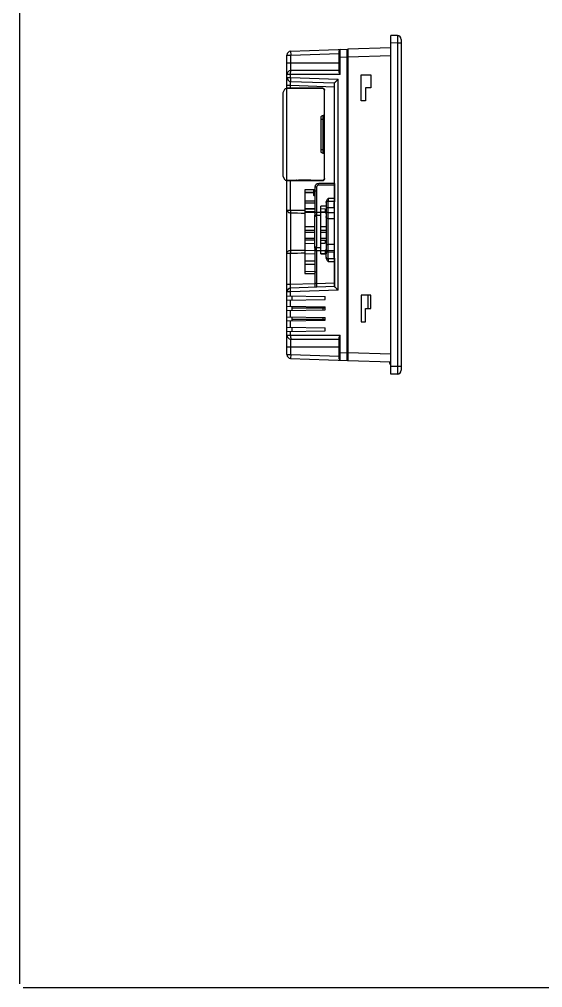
# Model space of a CAD drawing. Header units: millimetres. Extents: x -2 to 1186, y 0 to 841.
# Drawn here: x -2 to 273, y 0 to 509 of the extents above; entities that cross this region are included whole.
import ezdxf

# ---------------------------------------------------------------- set-up
doc = ezdxf.new("R2010")
doc.units = ezdxf.units.MM
doc.header["$LTSCALE"] = 65.395
doc.layers.get('0').update_dxf_attribs({"linetype": 'CONTINUOUS'})
doc.layers.add('11_COMPONENTS', color=7, linetype='CONTINUOUS')

msp = doc.modelspace()

# ---------------------------------------------------------------- linework, layer by layer
at = {"color": 0}
for p, q in [((-2, 841), (-2, 2)), ((0, 0), (1186, 0))]:
    msp.add_line(p, q, dxfattribs=at)
at = {"layer": '11_COMPONENTS', "color": 7, "linetype": 'Continuous'}
for p, q in [((193.0206, 322.1573), (193.0206, 500.1573)), ((196.5904, 500.0326), (193.0206, 500.1573)), ((193.0206, 493.6573), (170.4506, 492.8691)), ((196.5904, 496.0351), (193.0206, 496.1597)), ((196.5904, 496.0351), (196.5904, 326.2795)), ((198.5206, 496.0351), (196.5904, 496.0351)), ((198.5206, 498.0338), (198.5206, 324.2807)), ((138.5205, 472.2588), (138.5205, 489.8227)), ((138.5205, 489.8227), (140.5205, 489.8227)), ((140.4507, 491.8215), (170.3042, 492.864)), ((140.4507, 491.8215), (140.5205, 489.8227)), ((140.5205, 489.8227), (165.9505, 490.7108)), ((140.5205, 481.6573), (140.5205, 489.8227)), ((165.9505, 480.9601), (165.9505, 492.2291)), ((165.9505, 488.7313), (166.4331, 488.7313)), ((166.4331, 488.7313), (169.9505, 488.8541)), ((166.4331, 479.6573), (166.4331, 488.7313)), ((169.9505, 492.8517), (169.9505, 329.4629)), ((169.9505, 492.3035), (170.4506, 492.3236)), ((169.9505, 488.8017), (170.4506, 488.8017)), ((170.3086, 492.323), (170.0416, 492.3085)), ((170.4385, 492.33), (170.3086, 492.323)), ((170.4506, 492.8691), (170.4506, 329.4454)), ((170.4506, 488.8716), (193.0206, 489.6597)), ((138.5205, 485.6573), (165.9505, 485.6573)), ((166.4331, 479.6573), (138.5205, 479.6573)), ((140.4507, 478.0117), (140.4507, 479.6573)), ((165.9505, 481.6573), (140.5205, 481.6573)), ((177.5206, 465.7248), (177.5206, 479.4548)), ((177.5206, 479.4548), (182.5206, 479.4548)), ((182.5206, 479.4548), (182.5206, 472.5898)), ((138.5205, 478.0117), (140.4507, 478.0117)), ((138.5205, 474.0141), (140.4507, 474.0141)), ((140.4507, 478.0117), (165.4507, 477.1387)), ((140.4507, 476.0129), (163.5211, 475.2073)), ((140.4507, 472.4059), (140.4507, 474.0141)), ((140.4507, 474.0141), (163.5205, 473.2085)), ((163.5205, 368.2061), (163.5205, 475.2084)), ((165.4507, 366.2759), (165.4507, 477.1387)), ((136.5205, 470.2415), (137.6305, 472.2573)), ((136.5205, 426.073), (136.5205, 470.2415)), ((137.6305, 472.2573), (138.5205, 472.2573)), ((138.4507, 424.0573), (138.4507, 472.2573)), ((154.0131, 472.256), (138.5205, 472.2542)), ((154.013, 472.4069), (140.4507, 472.4059)), ((143.4205, 472.3715), (143.4205, 472.2909)), ((143.5205, 472.2909), (143.4205, 472.2909)), ((143.5205, 472.2909), (143.5205, 472.3715)), ((144.614, 472.2551), (144.482, 472.3715)), ((151.0205, 472.2909), (144.5734, 472.2909)), ((151.0205, 472.3978), (151.0205, 472.2909)), ((157.2211, 472.2563), (154.0131, 472.256)), ((154.4005, 472.256), (154.4005, 472.4069)), ((156.0005, 472.2561), (156.0005, 472.4069)), ((156.5205, 472.407), (156.5205, 472.2562)), ((157.3205, 472.407), (157.2212, 472.407)), ((158.2206, 458.1573), (158.2206, 471.2563)), ((158.2206, 471.2563), (158.2904, 471.2563)), ((158.3205, 424.9075), (158.3205, 471.407)), ((179.7206, 472.5898), (179.7206, 465.7248)), ((182.5206, 472.5898), (179.7206, 472.5898)), ((179.7206, 465.7248), (177.5206, 465.7248)), ((158.2206, 458.1573), (157.521, 458.1573)), ((156.4861, 440.1573), (156.4861, 456.1573)), ((156.4861, 456.1573), (158.1508, 456.1573)), ((157.4512, 440.1573), (157.4512, 456.1573)), ((158.1508, 440.1573), (158.1508, 456.1573)), ((156.4861, 440.1573), (158.1508, 440.1573)), ((158.2206, 438.1573), (157.521, 438.1573)), ((158.2206, 425.0577), (158.2206, 438.1573)), ((137.6305, 424.0573), (136.5205, 426.073)), ((137.6305, 424.0573), (143.7027, 424.0574)), ((138.5205, 332.4918), (138.5205, 424.0573)), ((140.4507, 408.4229), (140.4507, 423.9087)), ((143.4205, 424.0236), (143.4205, 423.943)), ((143.5205, 424.0236), (143.4205, 424.0236)), ((143.5205, 423.943), (143.5205, 424.0236)), ((143.7027, 424.0574), (154.013, 424.0576)), ((143.7725, 423.9084), (143.7027, 423.9084)), ((144.4826, 423.943), (144.6122, 424.0574)), ((151.0205, 424.0236), (144.574, 424.0236)), ((151.0205, 424.0236), (151.0205, 423.9167)), ((154.013, 424.0576), (157.2212, 424.0577)), ((154.4005, 423.9077), (154.4005, 424.0576)), ((163.4821, 422.4169), (155.1809, 422.4169)), ((156.0005, 423.9076), (156.0005, 424.0576)), ((156.5205, 424.0576), (156.5205, 423.9076)), ((157.2212, 423.9076), (157.3205, 423.9075)), ((158.2206, 425.0577), (158.2904, 425.0577)), ((147.8205, 419.1073), (147.8205, 375.1073)), ((153.2205, 419.1073), (147.8205, 419.1073)), ((152.5005, 417.6323), (147.8205, 417.6323)), ((152.5005, 417.4373), (147.8205, 417.4373)), ((152.5005, 418.4323), (152.5005, 416.4323)), ((153.0005, 415.9323), (153.0005, 418.9323)), ((153.1816, 418.9323), (153.0005, 418.9323)), ((153.1816, 418.3573), (153.1708, 406.723)), ((153.1816, 420.4169), (153.1816, 418.3573)), ((154.0502, 420.4169), (153.1816, 420.4169)), ((154.0502, 418.3573), (153.1816, 418.3573)), ((154.0502, 418.3569), (154.0399, 407.2703)), ((154.0502, 420.4169), (154.0502, 418.3569)), ((163.4496, 421.5169), (155.1495, 421.5169)), ((163.4496, 421.5169), (163.4407, 414.4073)), ((153.1768, 413.1573), (147.8205, 413.1573)), ((153.1756, 411.9573), (147.8205, 411.9573)), ((153.1793, 415.9323), (153.0005, 415.9323)), ((160.0704, 413.0076), (163.4159, 413.0076)), ((163.4407, 414.4073), (160.0903, 414.4073)), ((163.5205, 412.4073), (163.3946, 412.4073)), ((138.5205, 408.4229), (140.4507, 408.4229)), ((140.4507, 406.9451), (140.4507, 387.2695)), ((147.8205, 409.2892), (153.1731, 409.1958)), ((153.1728, 408.9073), (147.8205, 408.9073)), ((153.1714, 407.4073), (147.8205, 407.4073)), ((153.1712, 407.1573), (147.8205, 407.1573)), ((154.0399, 407.2703), (156.3205, 407.231)), ((156.3147, 407.5639), (158.5205, 407.6024)), ((156.3205, 385.4073), (156.3205, 410.4073)), ((159.0909, 410.4073), (156.3205, 410.4073)), ((156.3205, 409.1408), (158.5205, 409.1024)), ((159.0554, 407.1573), (156.3205, 407.1573)), ((158.5205, 409.1024), (158.5205, 407.6024)), ((163.3504, 409.5083), (159.0554, 409.5083)), ((159.0554, 409.5083), (159.0554, 407.1828)), ((159.056, 407.1831), (159.0574, 406.9433)), ((159.0601, 410.5352), (159.059, 410.4104)), ((159.0705, 407.1831), (159.0705, 405.5913)), ((160.0205, 409.5083), (160.0205, 407.1658)), ((160.0205, 407.1658), (163.5205, 407.1048)), ((160.0206, 407.1658), (160.0206, 403.9789)), ((163.4355, 409.5087), (163.3504, 409.5083)), ((163.5205, 409.5083), (163.4355, 409.5087)), ((153.1713, 406.7098), (153.1712, 406.168)), ((153.1713, 406.715), (153.1713, 406.7174)), ((153.1713, 406.715), (153.1713, 406.7101)), ((153.2205, 388.4151), (153.2205, 405.7993)), ((154.0397, 404.9723), (154.0398, 405.6868)), ((154.0397, 404.9723), (154.1856, 404.9619)), ((154.0398, 405.6868), (156.3205, 405.6438)), ((154.1856, 389.2527), (154.1856, 404.9619)), ((159.056, 404.7955), (159.056, 389.4191)), ((160.0205, 403.9789), (163.5205, 403.9063)), ((160.0205, 403.9789), (160.0205, 390.2356)), ((153.2205, 399.6573), (147.8205, 399.6573)), ((153.2205, 397.7573), (147.8205, 397.7573)), ((159.056, 399.6573), (156.3205, 399.6573)), ((159.056, 397.7573), (156.3205, 397.7573)), ((153.2205, 396.5573), (147.8205, 396.5573)), ((153.2205, 393.5573), (147.8205, 393.5573)), ((147.8205, 392.7892), (153.2205, 392.6949)), ((159.056, 396.5573), (156.3205, 396.5573)), ((159.056, 393.5573), (156.3205, 393.5573)), ((156.3205, 392.6408), (158.5205, 392.6024)), ((158.5205, 392.6024), (158.5205, 391.1024)), ((147.8187, 387.2892), (153.1657, 387.1959)), ((147.8205, 390.9157), (153.2205, 391.0099)), ((153.1708, 387.4852), (153.1816, 375.8573)), ((153.1712, 388.0465), (153.1713, 387.5084)), ((153.1712, 387.5027), (153.1712, 387.4879)), ((153.1716, 387.5348), (153.1713, 387.5183)), ((153.1713, 387.5183), (153.1713, 387.4996)), ((153.1714, 387.4954), (153.1713, 387.4996)), ((154.1856, 389.2527), (154.0397, 389.2457)), ((154.0398, 388.5278), (154.0397, 389.2457)), ((156.3205, 388.5707), (154.0398, 388.5278)), ((156.3205, 386.9835), (154.0399, 386.9443)), ((154.0399, 386.9443), (154.0502, 375.8577)), ((156.3205, 391.064), (158.5205, 391.1024)), ((156.3233, 387.1408), (158.5205, 387.1024)), ((158.5205, 387.1024), (158.5205, 385.6024)), ((159.0554, 387.0318), (159.0554, 386.3063)), ((159.0602, 388.2336), (159.0598, 387.9384)), ((159.0705, 388.6232), (159.0705, 387.0308)), ((163.5205, 390.3082), (160.0205, 390.2356)), ((163.5205, 387.1097), (160.0205, 387.0488)), ((160.0205, 387.0488), (160.0205, 386.3063)), ((160.0206, 390.2356), (160.0206, 387.0488)), ((138.5205, 385.7916), (140.4507, 385.7916)), ((140.4507, 369.4004), (140.4507, 385.7916)), ((147.8205, 381.7892), (153.1762, 381.6957)), ((147.8291, 385.4158), (153.1726, 385.5091)), ((156.3178, 385.564), (158.5205, 385.6024)), ((156.3205, 385.4073), (159.0909, 385.4073)), ((163.4329, 386.3059), (159.0554, 386.3063)), ((159.0601, 385.2793), (159.059, 385.4041)), ((163.4114, 382.807), (160.0704, 382.807)), ((163.5205, 383.4073), (163.3895, 383.4073)), ((163.5205, 386.3063), (163.4329, 386.3059)), ((147.8205, 379.9157), (153.1777, 380.0092)), ((160.0903, 381.4073), (163.4368, 381.4073)), ((163.4368, 381.4073), (163.4478, 370.2035)), ((147.8205, 376.2892), (153.1875, 376.1955)), ((147.8205, 375.1073), (153.2205, 375.1073)), ((154.0502, 375.8573), (153.1816, 375.8573)), ((154.0502, 375.8577), (154.0502, 369.8753)), ((138.5205, 369.4004), (140.4507, 369.4004)), ((140.4507, 369.4004), (153.2205, 369.8464)), ((163.5211, 368.2073), (140.4507, 367.4017)), ((165.4507, 366.2759), (140.4507, 365.4029)), ((154.0502, 369.8753), (153.1816, 369.8753)), ((154.0502, 369.8753), (163.4478, 370.2035)), ((140.4507, 365.4029), (138.5205, 365.4029)), ((138.5205, 363.3564), (158.5205, 363.0073)), ((138.5205, 361.1582), (158.5205, 361.5073)), ((140.4507, 363.3227), (140.4507, 365.4029)), ((140.4507, 357.8227), (140.4507, 361.1919)), ((141.0205, 363.3127), (141.0205, 361.2018)), ((158.5205, 361.5073), (158.5205, 363.0073)), ((182.5206, 363.6573), (177.5206, 363.6573)), ((177.5206, 363.6573), (177.5206, 349.6573)), ((181.2505, 356.6573), (181.2505, 363.6573)), ((182.5206, 356.6573), (182.5206, 363.6573)), ((138.5205, 357.8564), (158.5205, 357.5073)), ((138.5205, 355.6582), (158.5205, 356.0073)), ((141.0205, 357.8127), (141.0205, 355.7018)), ((141.0205, 357.0073), (158.5205, 357.0073)), ((157.5205, 355.9898), (157.5205, 357.0073)), ((158.5205, 356.0073), (158.5205, 357.5073)), ((179.7206, 356.6573), (182.5206, 356.6573)), ((179.7206, 349.6573), (179.7206, 356.6573)), ((138.5205, 352.3564), (158.5205, 352.0073)), ((140.4507, 352.3227), (140.4507, 355.6919)), ((141.0205, 352.3127), (141.0205, 350.2018)), ((157.5205, 350.8744), (157.5205, 352.0247)), ((158.5205, 350.5073), (158.5205, 352.0073)), ((138.5205, 350.1582), (158.5205, 350.5073)), ((138.5205, 346.8564), (158.5205, 346.5073)), ((140.4507, 346.8227), (140.4507, 350.1919)), ((158.5205, 350.8744), (141.0205, 350.8744)), ((141.0205, 346.8127), (141.0205, 344.7018)), ((158.5205, 345.0073), (158.5205, 346.5073)), ((177.5206, 349.6573), (179.7206, 349.6573)), ((138.5205, 344.6582), (158.5205, 345.0073)), ((138.5205, 342.6573), (166.4331, 342.6573)), ((140.4507, 342.6573), (140.4507, 344.6919)), ((165.9505, 330.0854), (165.9505, 341.3545)), ((166.4331, 333.5833), (166.4331, 342.6573)), ((138.5205, 336.6573), (165.9505, 336.6573)), ((140.5205, 340.6573), (165.9505, 340.6573)), ((140.5205, 332.4918), (140.5205, 340.6573)), ((138.5205, 332.4918), (140.5205, 332.4918)), ((140.5205, 332.4918), (140.4507, 330.4931)), ((140.5205, 332.4918), (165.9505, 331.6038)), ((165.9505, 333.5833), (166.4331, 333.5833)), ((166.4331, 333.5833), (169.9505, 333.4605)), ((169.9505, 333.5128), (170.4506, 333.5128)), ((193.0206, 332.6548), (170.4506, 333.443)), ((140.4507, 330.4931), (170.3042, 329.4505)), ((169.9505, 330.011), (170.4506, 329.9909)), ((170.0416, 330.0061), (170.3086, 329.9916)), ((170.3086, 329.9916), (170.307, 329.9917)), ((170.3086, 329.9916), (170.4381, 329.9845)), ((170.4506, 329.4454), (193.0206, 328.6573)), ((192.6206, 327.7623), (192.6206, 328.3128)), ((193.0206, 327.7623), (192.6206, 327.7623)), ((192.7873, 327.7623), (192.7873, 328.2678)), ((196.5904, 326.2795), (193.0206, 326.1548)), ((198.5206, 326.2795), (196.5904, 326.2795)), ((196.5904, 322.2819), (193.0206, 322.1573))]:
    msp.add_line(p, q, dxfattribs=at)
msp.add_lwpolyline([(153.1816, 375.8573), (153.1816, 369.8218), (153.1803, 369.4205), (153.1773, 369.0423), (153.1727, 368.6921), (153.1668, 368.3734), (153.1598, 368.0885), (153.1521, 367.8452)], dxfattribs=at)
for centre, radius, start, end in [((196.5206, 498.0337), 2, 0.003254, 88.000114), ((140.5205, 489.8227), 2, 92, 180), ((166.4505, 492.2291), 0.5, 92, 180), ((140.5205, 479.6573), 2, 90, 180), ((140.5205, 478.0117), 2, 180, 268), ((140.4502, -35.6561), 508.062, 89.999946, 90.128625), ((157.2211, 471.2711), 0.9851, 86.063406, 89.992381), ((157.2188, 471.2464), 1.0099, 67.666525, 86.028849), ((157.3205, 471.407), 1, 0, 90.002332), ((140.3285, 823.4517), 399.5431, 269.8539, 270.017529), ((155.1815, 420.4176), 1.9993, 90.016358, 177.710263), ((157.3205, 424.9075), 1, 269.997668, 0), ((157.2255, 425.0581), 0.995, 352.612495, 359.976455), ((153.0005, 418.4323), 0.5, 90, 180.002217), ((155.1784, 420.4168), 1.9963, 177.686141, 179.998858), ((155.1499, 420.4172), 1.0997, 90.018409, 180.016505), ((153.0005, 416.4323), 0.5, 179.997783, 270), ((161.1242, 412.1631), 2.0331, 171.953371, 178.257833), ((219.6112, 410.714), 56.2421, 177.662835, 178.274757), ((271.9647, 409.5131), 112.9093, 179.544617, 180.002418), ((-59.9626, 405.8334), 219.0228, 0.149044, 0.290357), ((154.6931, 406.1683), 1.5219, 180.010607, 194.067309), ((102.5737, 405.3777), 56.4853, 359.409461, 359.607538), ((154.6938, 388.0462), 1.5226, 165.941417, 179.985915), ((-59.666, 388.3846), 218.7262, 359.645535, 359.883104), ((271.9647, 386.3015), 112.9093, 179.997582, 180.455383), ((161.1242, 383.6515), 2.0331, 181.742066, 188.046651), ((224.0505, 385.3071), 60.6908, 181.793811, 182.086237), ((213.1469, 384.9085), 49.7799, 182.084668, 182.41953), ((140.5205, 365.4029), 2, 92.000002, 180.000063), ((140.5205, 342.6573), 2, 180, 270), ((140.5205, 332.4918), 2, 180, 268), ((166.4505, 330.0856), 0.5, 180.021947, 268.000766), ((191.6206, 328.3128), 1, 0.000705, 18.110639), ((193.6206, 327.7623), 1, 180, 232.415964), ((191.6548, 328.301), 1.1321, 8.688556, 18.893368), ((191.6001, 328.2924), 1.1874, 358.815185, 8.700417), ((192.9208, 329.8638), 1.6015, 265.216693, 267.587687), ((192.9204, 329.862), 1.5997, 267.599957, 270.007354), ((191.7318, 328.2719), 1.188, 9.454994, 19.227631), ((191.678, 328.2625), 1.2426, 359.990096, 9.474257), ((192.9202, 329.4116), 1.1494, 270.018433, 272.47506), ((196.5206, 324.2808), 2, 271.999886, 359.996746)]:
    msp.add_arc(centre, radius, start, end, dxfattribs=at)
for centre, start_param, end_param in [((170.6796, 72.1573), 1.57197054, 1.57225044), ((170.6796, 824.1573), -1.57343372, -1.57314999), ((170.6796, 824.1573), -1.5731439, -1.57197053)]:
    msp.add_ellipse(centre, major_axis=(11461.6604, 0), ratio=0.03492077, start_param=start_param, end_param=end_param, dxfattribs=at)
for points, knots in [([(196.5904, 500.0326), (196.5972, 500.0324), (196.5957, 499.993), (196.606, 499.9478), (196.6075, 499.8455), (196.6127, 499.7167), (196.6153, 499.5483), (196.6187, 499.2599), (196.6198, 498.8247), (196.6177, 498.227), (196.612, 497.5447), (196.6029, 496.8046), (196.5949, 496.2947), (196.5904, 496.0351)], [0, 0, 0, 0, 0.00513816, 0.01965305, 0.04353811, 0.0766366, 0.11860778, 0.1690313, 0.29336624, 0.4447672, 0.61750935, 0.80518995, 1, 1, 1, 1]), ([(166.4331, 488.7313), (166.4319, 488.991), (166.4299, 489.501), (166.4277, 490.2413), (166.4262, 490.9238), (166.4258, 491.5216), (166.4258, 491.9568), (166.4271, 492.2451), (166.4267, 492.4136), (166.4308, 492.5418), (166.4249, 492.6448), (166.4385, 492.6881), (166.4266, 492.7285), (166.4331, 492.7288)], [0, 0, 0, 0, 0.19491917, 0.38271792, 0.5555755, 0.70706772, 0.83145464, 0.88188441, 0.9238439, 0.95690686, 0.98072674, 0.99513604, 1, 1, 1, 1]), ([(140.4507, 479.6573), (140.4507, 479.9124), (140.4529, 480.2833), (140.4619, 480.7538), (140.4693, 481.055), (140.4817, 481.2948), (140.487, 481.4911), (140.5084, 481.579), (140.5069, 481.6573), (140.5205, 481.6573)], [0, 0, 0, 0, 0.38196399, 0.55462497, 0.7058658, 0.830014, 0.92251733, 0.97961949, 1, 1, 1, 1]), ([(166.4331, 479.6573), (166.3223, 479.879), (166.121, 480.2921), (165.9505, 480.7429), (165.9505, 480.9601)], [0, 0, 0, 0, 0.53292257, 1, 1, 1, 1]), ([(140.4507, 478.0117), (140.4418, 477.7569), (140.4311, 477.3867), (140.4236, 476.9166), (140.4206, 476.6157), (140.4246, 476.376), (140.4231, 476.1799), (140.4414, 476.0914), (140.4371, 476.0134), (140.4507, 476.0129)], [0, 0, 0, 0, 0.3820394, 0.55468787, 0.70590509, 0.83003191, 0.92251446, 0.97961121, 1, 1, 1, 1]), ([(140.4507, 474.0141), (140.4418, 474.2691), (140.4311, 474.6399), (140.4236, 475.1105), (140.4206, 475.412), (140.4245, 475.6514), (140.4234, 475.8483), (140.4409, 475.9343), (140.4375, 476.0134), (140.4507, 476.0129)], [0, 0, 0, 0, 0.3824799, 0.5553612, 0.70686577, 0.83111437, 0.92333453, 0.98011227, 1, 1, 1, 1]), ([(163.5205, 475.2084), (163.5205, 475.2167), (163.5449, 475.2381), (163.578, 475.283), (163.6426, 475.3488), (163.7603, 475.4734), (163.9469, 475.6618), (164.2019, 475.9173), (164.4899, 476.2022), (164.9087, 476.6132), (165.2316, 476.9269), (165.4507, 477.1387)], [0, 0, 0, 0, 0.00910888, 0.03103696, 0.06462997, 0.10847449, 0.22035045, 0.35530186, 0.5053623, 0.66528684, 1, 1, 1, 1]), ([(139.3097, 472.4046), (139.1993, 472.4043), (139.0065, 472.403), (138.7803, 472.4033), (138.6485, 472.3991), (138.578, 472.4021), (138.5487, 472.3932), (138.5205, 472.4001), (138.5205, 472.3956)], [0, 0, 0, 0, 0.41952611, 0.73608984, 0.85033871, 0.93299576, 0.9830581, 1, 1, 1, 1]), ([(156.4861, 456.1573), (156.4861, 456.3831), (156.4888, 456.6926), (156.5033, 457.0741), (156.5238, 457.3401), (156.6181, 457.6343), (156.9087, 458.0134), (157.2825, 458.1573), (157.521, 458.1573)], [0, 0, 0, 0, 0.26526292, 0.36348865, 0.44858163, 0.57823642, 0.71981417, 1, 1, 1, 1]), ([(157.4512, 456.1573), (157.4512, 456.4124), (157.4536, 456.7827), (157.4621, 457.2541), (157.4704, 457.5535), (157.4804, 457.7987), (157.4905, 457.9663), (157.4997, 458.0645), (157.5061, 458.1144), (157.5116, 458.1395), (157.5171, 458.1573), (157.521, 458.1573)], [0, 0, 0, 0, 0.38174585, 0.554264, 0.70557469, 0.82979404, 0.92219321, 0.95534217, 0.97935661, 0.9941048, 1, 1, 1, 1]), ([(158.1508, 456.1573), (158.1508, 456.4124), (158.1531, 456.7829), (158.1617, 457.2542), (158.17, 457.5536), (158.18, 457.7986), (158.19, 457.9662), (158.1992, 458.0644), (158.2056, 458.1143), (158.2112, 458.1394), (158.2166, 458.1573), (158.2206, 458.1573)], [0, 0, 0, 0, 0.38182603, 0.55442004, 0.70560671, 0.82971919, 0.92219699, 0.95530981, 0.97930478, 0.99408759, 1, 1, 1, 1]), ([(157.521, 438.1573), (157.2825, 438.1573), (156.9089, 438.3013), (156.6181, 438.6799), (156.5237, 438.9741), (156.5034, 439.2403), (156.4887, 439.622), (156.4861, 439.9315), (156.4861, 440.1573)], [0, 0, 0, 0, 0.28018401, 0.42166626, 0.55118327, 0.63648503, 0.73478778, 1, 1, 1, 1]), ([(157.521, 438.1573), (157.5171, 438.1573), (157.5116, 438.175), (157.5061, 438.2002), (157.4997, 438.2501), (157.4905, 438.3482), (157.4804, 438.5158), (157.4704, 438.761), (157.4621, 439.0604), (157.4536, 439.5317), (157.4512, 439.9022), (157.4512, 440.1573)], [0, 0, 0, 0, 0.00589285, 0.02063612, 0.04464622, 0.07778479, 0.17016983, 0.29437495, 0.44567837, 0.61819937, 1, 1, 1, 1]), ([(158.2206, 438.1573), (158.2166, 438.1573), (158.2112, 438.1751), (158.2056, 438.2003), (158.1992, 438.2502), (158.19, 438.3484), (158.18, 438.5159), (158.17, 438.761), (158.1617, 439.0603), (158.1531, 439.5317), (158.1508, 439.9021), (158.1508, 440.1573)], [0, 0, 0, 0, 0.00591241, 0.02069522, 0.04469019, 0.07780301, 0.17028081, 0.29439329, 0.44557996, 0.61817397, 1, 1, 1, 1]), ([(138.5205, 423.9189), (138.5205, 423.911), (138.571, 423.9254), (138.5907, 423.9152), (138.614, 423.9148)], [0, 0, 0, 0, 0.25274668, 1, 1, 1, 1]), ([(138.614, 423.9148), (138.6523, 423.914), (138.8842, 423.9111), (139.116, 423.9105), (139.3097, 423.9099)], [0, 0, 0, 0, 0.16497013, 1, 1, 1, 1]), ([(155.1495, 421.5169), (155.1495, 421.6315), (155.1512, 421.843), (155.1554, 422.0948), (155.1634, 422.2538), (155.1658, 422.342), (155.1756, 422.3815), (155.1747, 422.4169), (155.1809, 422.4169)], [0, 0, 0, 0, 0.3814574, 0.70593039, 0.83011305, 0.92233039, 0.97946865, 1, 1, 1, 1]), ([(163.4821, 422.4169), (163.476, 422.4169), (163.4767, 422.3817), (163.467, 422.3421), (163.4645, 422.2538), (163.4563, 422.0949), (163.4517, 421.8431), (163.4497, 421.6317), (163.4496, 421.5169)], [0, 0, 0, 0, 0.02039033, 0.07750209, 0.17001507, 0.29417357, 0.61806991, 1, 1, 1, 1]), ([(159.092, 412.2249), (159.088, 412.0984), (159.0725, 411.5353), (159.0641, 410.972), (159.0601, 410.5352)], [0, 0, 0, 0, 0.22465037, 1, 1, 1, 1]), ([(159.1111, 412.4477), (159.1371, 412.63), (159.3364, 413.3458), (159.7722, 413.9571), (160.0903, 414.4073)], [0, 0, 0, 0, 0.25042399, 1, 1, 1, 1]), ([(160.0704, 413.0076), (159.855, 413.0076), (159.457, 412.9307), (159.1543, 412.6162), (159.1111, 412.4477)], [0, 0, 0, 0, 0.55310698, 1, 1, 1, 1]), ([(160.0704, 413.0076), (160.0618, 412.7565), (160.0302, 411.5903), (160.0205, 410.4237), (160.0205, 409.5083)], [0, 0, 0, 0, 0.21533659, 1, 1, 1, 1]), ([(160.0903, 414.4073), (160.0903, 414.2789), (160.0886, 413.8123), (160.0819, 413.3456), (160.0704, 413.0076)], [0, 0, 0, 0, 0.27517545, 1, 1, 1, 1]), ([(163.3504, 409.5083), (163.3511, 409.765), (163.3566, 410.7314), (163.3728, 411.6979), (163.3946, 412.4073)], [0, 0, 0, 0, 0.26562702, 1, 1, 1, 1]), ([(163.4407, 414.4073), (163.4405, 414.2789), (163.438, 413.8123), (163.4297, 413.3456), (163.4159, 413.0076)], [0, 0, 0, 0, 0.27509457, 1, 1, 1, 1]), ([(138.5205, 408.4229), (138.5205, 408.232), (138.6335, 407.8261), (139.0783, 407.3474), (139.7119, 407.0317), (140.1993, 406.9516), (140.4507, 406.9451)], [0, 0, 0, 0, 0.21523481, 0.45194656, 0.71650651, 1, 1, 1, 1]), ([(140.4507, 408.4229), (140.4486, 408.2854), (140.443, 407.7928), (140.4426, 407.3001), (140.4507, 406.9451)], [0, 0, 0, 0, 0.27921848, 1, 1, 1, 1]), ([(153.1712, 406.7167), (153.1701, 406.7496), (153.1895, 406.8443), (153.2643, 406.9943), (153.3719, 407.0747), (153.4301, 407.1101)], [0, 0, 0, 0, 0.20159621, 0.58240384, 1, 1, 1, 1]), ([(153.4301, 407.1101), (153.4702, 407.1345), (153.6583, 407.2332), (153.8753, 407.2646), (154.0399, 407.2702)], [0, 0, 0, 0, 0.22173679, 1, 1, 1, 1]), ([(154.0399, 407.2703), (154.0373, 407.1194), (154.0306, 406.5916), (154.0293, 406.0636), (154.0398, 405.6868)], [0, 0, 0, 0, 0.28590764, 1, 1, 1, 1]), ([(160.0205, 407.1658), (159.8968, 407.1675), (159.7171, 407.1697), (159.4893, 407.1735), (159.3443, 407.1749), (159.2289, 407.1799), (159.1358, 407.1752), (159.0926, 407.1885), (159.0569, 407.1769), (159.0554, 407.1829)], [0, 0, 0, 0, 0.38460035, 0.55809425, 0.70911594, 0.83271463, 0.92425376, 0.98060529, 1, 1, 1, 1]), ([(160.0205, 403.9789), (159.774, 403.9847), (159.2966, 404.1201), (159.0468, 404.5865), (159.056, 404.7955)], [0, 0, 0, 0, 0.54111764, 1, 1, 1, 1]), ([(159.0595, 406.4032), (159.0598, 406.2717), (159.0606, 405.801), (159.0601, 405.3302), (159.0577, 404.9908)], [0, 0, 0, 0, 0.27913374, 1, 1, 1, 1]), ([(138.5205, 385.7916), (138.5205, 385.9825), (138.6335, 386.3884), (139.0783, 386.8672), (139.7119, 387.1828), (140.1993, 387.263), (140.4507, 387.2695)], [0, 0, 0, 0, 0.21523481, 0.45194656, 0.71650651, 1, 1, 1, 1]), ([(140.4507, 387.2695), (140.4484, 387.1662), (140.4413, 386.6736), (140.4447, 386.1809), (140.4507, 385.7916)], [0, 0, 0, 0, 0.2096673, 1, 1, 1, 1]), ([(153.2464, 387.2723), (153.2339, 387.2917), (153.1971, 387.3618), (153.1701, 387.4405), (153.1712, 387.4969)], [0, 0, 0, 0, 0.29059525, 1, 1, 1, 1]), ([(154.0398, 388.5277), (153.8658, 388.5213), (153.5149, 388.3858), (153.3081, 388.0822), (153.2464, 387.9194)], [0, 0, 0, 0, 0.49998975, 1, 1, 1, 1]), ([(154.0399, 386.9443), (153.8728, 386.9452), (153.5832, 387.0061), (153.3147, 387.1667), (153.2464, 387.2723)], [0, 0, 0, 0, 0.57060293, 1, 1, 1, 1]), ([(154.0399, 386.9443), (154.0373, 387.0952), (154.0307, 387.6229), (154.0293, 388.1509), (154.0398, 388.5277)], [0, 0, 0, 0, 0.28589076, 1, 1, 1, 1]), ([(160.0206, 390.2356), (159.7742, 390.2303), (159.2959, 390.0954), (159.0468, 389.6283), (159.056, 389.419)], [0, 0, 0, 0, 0.54065205, 1, 1, 1, 1]), ([(160.0205, 387.0488), (159.8968, 387.0474), (159.717, 387.0456), (159.4893, 387.0423), (159.3442, 387.0412), (159.2292, 387.0367), (159.1352, 387.0406), (159.0934, 387.028), (159.0562, 387.038), (159.0554, 387.0318)], [0, 0, 0, 0, 0.38457001, 0.55804792, 0.70905247, 0.83263615, 0.92416812, 0.98053006, 1, 1, 1, 1]), ([(159.056, 389.419), (159.0569, 389.336), (159.0599, 388.9408), (159.0604, 388.5457), (159.0602, 388.2336)], [0, 0, 0, 0, 0.210202, 1, 1, 1, 1]), ([(159.092, 383.5897), (159.088, 383.7162), (159.0725, 384.2793), (159.0641, 384.8426), (159.0601, 385.2793)], [0, 0, 0, 0, 0.22465037, 1, 1, 1, 1]), ([(160.0903, 381.4073), (159.7722, 381.8574), (159.3364, 382.4687), (159.1371, 383.1846), (159.1111, 383.3669)], [0, 0, 0, 0, 0.74957622, 1, 1, 1, 1]), ([(160.0704, 382.807), (159.855, 382.807), (159.457, 382.8838), (159.1543, 383.1983), (159.1111, 383.3669)], [0, 0, 0, 0, 0.55310698, 1, 1, 1, 1]), ([(160.0205, 386.3063), (160.0205, 385.9853), (160.0247, 384.8187), (160.0415, 383.6521), (160.0704, 382.807)], [0, 0, 0, 0, 0.27514983, 1, 1, 1, 1]), ([(160.0704, 382.807), (160.0738, 382.7066), (160.0865, 382.2401), (160.0903, 381.7734), (160.0903, 381.4073)], [0, 0, 0, 0, 0.21532873, 1, 1, 1, 1]), ([(163.3895, 383.4073), (163.3825, 383.6279), (163.3562, 384.594), (163.3466, 385.5605), (163.3452, 386.3063)], [0, 0, 0, 0, 0.22835863, 1, 1, 1, 1]), ([(163.4114, 382.807), (163.4156, 382.7066), (163.4314, 382.2402), (163.4364, 381.7735), (163.4368, 381.4073)], [0, 0, 0, 0, 0.21528485, 1, 1, 1, 1]), ([(140.4507, 365.4029), (140.4418, 365.6576), (140.4311, 366.0279), (140.4236, 366.498), (140.4206, 366.7989), (140.4246, 367.0386), (140.4231, 367.2347), (140.4414, 367.3232), (140.4371, 367.4012), (140.4507, 367.4017)], [0, 0, 0, 0, 0.38205573, 0.55471549, 0.70593787, 0.83006079, 0.92253952, 0.97962499, 1, 1, 1, 1]), ([(140.4507, 367.4017), (140.4375, 367.4012), (140.4409, 367.4803), (140.4234, 367.5663), (140.4245, 367.763), (140.4206, 368.0024), (140.4236, 368.3039), (140.4311, 368.7746), (140.4418, 369.1454), (140.4507, 369.4004)], [0, 0, 0, 0, 0.01988158, 0.07664461, 0.16884911, 0.29308312, 0.4445817, 0.61747141, 1, 1, 1, 1]), ([(154.0502, 369.8753), (154.0462, 369.6203), (154.0382, 369.2495), (154.0219, 368.7788), (154.0097, 368.4773), (153.9936, 368.2368), (153.9852, 368.0406), (153.9622, 367.9511), (153.9629, 367.8735), (153.9491, 367.873)], [0, 0, 0, 0, 0.38125635, 0.55367415, 0.70495431, 0.82928852, 0.92191626, 0.97935357, 1, 1, 1, 1]), ([(163.4353, 369.0271), (163.4307, 368.8426), (163.4117, 368.5743), (163.4129, 368.2975), (163.3869, 368.2147)], [0, 0, 0, 0, 0.68019397, 1, 1, 1, 1]), ([(163.4478, 370.2035), (163.4479, 370.0993), (163.4471, 369.7071), (163.4424, 369.315), (163.4353, 369.0271)], [0, 0, 0, 0, 0.26575576, 1, 1, 1, 1]), ([(165.4507, 366.2759), (165.2316, 366.4876), (164.9087, 366.8014), (164.4899, 367.2124), (164.2019, 367.4972), (163.9469, 367.7528), (163.7603, 367.9412), (163.6426, 368.0658), (163.578, 368.1316), (163.5449, 368.1765), (163.5205, 368.1978), (163.5205, 368.2061)], [0, 0, 0, 0, 0.33471316, 0.4946377, 0.64469814, 0.77964955, 0.89152551, 0.93537003, 0.96896304, 0.99089112, 1, 1, 1, 1]), ([(140.4507, 342.6573), (140.4507, 342.4021), (140.4529, 342.0313), (140.4619, 341.5608), (140.4693, 341.2596), (140.4817, 341.0198), (140.487, 340.8235), (140.5085, 340.7355), (140.5069, 340.6573), (140.5205, 340.6573)], [0, 0, 0, 0, 0.38194765, 0.55459663, 0.70583146, 0.82998347, 0.92249073, 0.97960482, 1, 1, 1, 1]), ([(165.9505, 341.3545), (165.9505, 341.5717), (166.121, 342.0225), (166.3223, 342.4356), (166.4331, 342.6573)], [0, 0, 0, 0, 0.46707743, 1, 1, 1, 1]), ([(166.4331, 329.5857), (166.4266, 329.5857), (166.4385, 329.627), (166.4249, 329.6694), (166.4308, 329.7729), (166.4267, 329.9009), (166.4271, 330.0695), (166.4258, 330.3577), (166.4258, 330.7929), (166.4262, 331.3907), (166.4277, 332.0732), (166.4299, 332.8136), (166.4319, 333.3236), (166.4331, 333.5833)], [0, 0, 0, 0, 0.00485111, 0.01926345, 0.04309184, 0.07615954, 0.11811907, 0.16854682, 0.29293231, 0.44442561, 0.61728273, 0.80508087, 1, 1, 1, 1]), ([(192.6206, 328.3128), (192.6212, 328.3166), (192.6424, 328.2982), (192.6671, 328.2988), (192.7225, 328.277), (192.7632, 328.2711), (192.7873, 328.2678)], [0, 0, 0, 0, 0.06718345, 0.26356515, 0.5785018, 1, 1, 1, 1]), ([(193.0182, 327.0713), (192.9811, 327.1179), (192.8462, 327.324), (192.7873, 327.5764), (192.7873, 327.7623)], [0, 0, 0, 0, 0.24287522, 1, 1, 1, 1]), ([(196.5904, 326.2795), (196.5949, 326.0198), (196.6029, 325.51), (196.612, 324.7699), (196.6177, 324.0876), (196.6198, 323.4898), (196.6187, 323.0547), (196.6153, 322.7663), (196.6127, 322.5979), (196.6075, 322.4691), (196.6061, 322.3669), (196.5957, 322.3215), (196.5973, 322.2822), (196.5904, 322.2819)], [0, 0, 0, 0, 0.19480877, 0.38248622, 0.55522693, 0.7066277, 0.83096562, 0.88139227, 0.92336491, 0.95645979, 0.98033738, 0.99484995, 1, 1, 1, 1])]:
    msp.add_open_spline(points, degree=3, knots=knots, dxfattribs=at)
for points in [[(157.927, 471.9643), (157.835, 472.0561), (157.7227, 472.131), (157.6025, 472.1806)], [(157.6723, 472.1806), (157.7925, 472.131), (157.9048, 472.0561), (157.9968, 471.9643)], [(158.1443, 471.6396), (158.0944, 471.7599), (158.0192, 471.8723), (157.927, 471.9643)], [(157.9968, 471.9643), (158.1462, 471.8151), (158.2501, 471.6069), (158.2802, 471.398)], [(158.2206, 471.2563), (158.2206, 471.3865), (158.1941, 471.5192), (158.1443, 471.6396)], [(157.2212, 424.0577), (157.3514, 424.0577), (157.484, 424.0842), (157.6043, 424.134)], [(157.6043, 424.134), (157.7245, 424.1839), (157.8368, 424.2592), (157.9287, 424.3514)], [(157.9985, 424.3514), (157.9066, 424.2592), (157.7943, 424.1839), (157.6741, 424.134)], [(157.9287, 424.3514), (158.0804, 424.5036), (158.1848, 424.7171), (158.2123, 424.9301)], [(158.2148, 424.6761), (158.1652, 424.5558), (158.0903, 424.4435), (157.9985, 424.3514)], [(158.2904, 425.0577), (158.2904, 424.928), (158.2641, 424.796), (158.2148, 424.6761)], [(140.4507, 408.4229), (142.9073, 408.385), (145.3639, 408.3469), (147.8205, 408.3086)], [(140.4507, 406.9451), (142.9073, 406.9038), (145.3639, 406.8624), (147.8205, 406.8207)], [(153.1712, 406.7103), (153.1687, 406.4535), (153.2612, 406.178), (153.4304, 405.9848)], [(153.3389, 405.4795), (153.2853, 405.58), (153.2446, 405.688), (153.2168, 405.7984)], [(153.7765, 405.0363), (153.5894, 405.1263), (153.4366, 405.2963), (153.3389, 405.4795)], [(153.4304, 405.9848), (153.5091, 405.895), (153.6071, 405.8186), (153.7148, 405.7672)], [(153.7148, 405.7672), (153.8156, 405.7192), (153.9283, 405.6912), (154.0398, 405.6868)], [(154.0766, 404.9594), (153.9735, 404.9644), (153.8696, 404.9915), (153.7765, 405.0363)], [(140.4507, 387.2695), (142.9073, 387.3107), (145.3639, 387.3522), (147.8205, 387.3939)], [(153.2464, 387.9194), (153.1969, 387.7888), (153.1706, 387.6469), (153.1712, 387.5073)], [(153.2168, 388.416), (153.2445, 388.5262), (153.2851, 388.6341), (153.3386, 388.7344)], [(153.3386, 388.7344), (153.3773, 388.8069), (153.4231, 388.8763), (153.4759, 388.9393)], [(153.4759, 388.9393), (153.6133, 389.1032), (153.8261, 389.2354), (154.0397, 389.2457)], [(140.4507, 385.7916), (142.9073, 385.8295), (145.3639, 385.8676), (147.8205, 385.9059)]]:
    msp.add_open_spline(points, degree=3, dxfattribs=at)

doc.saveas('drawing.dxf')
